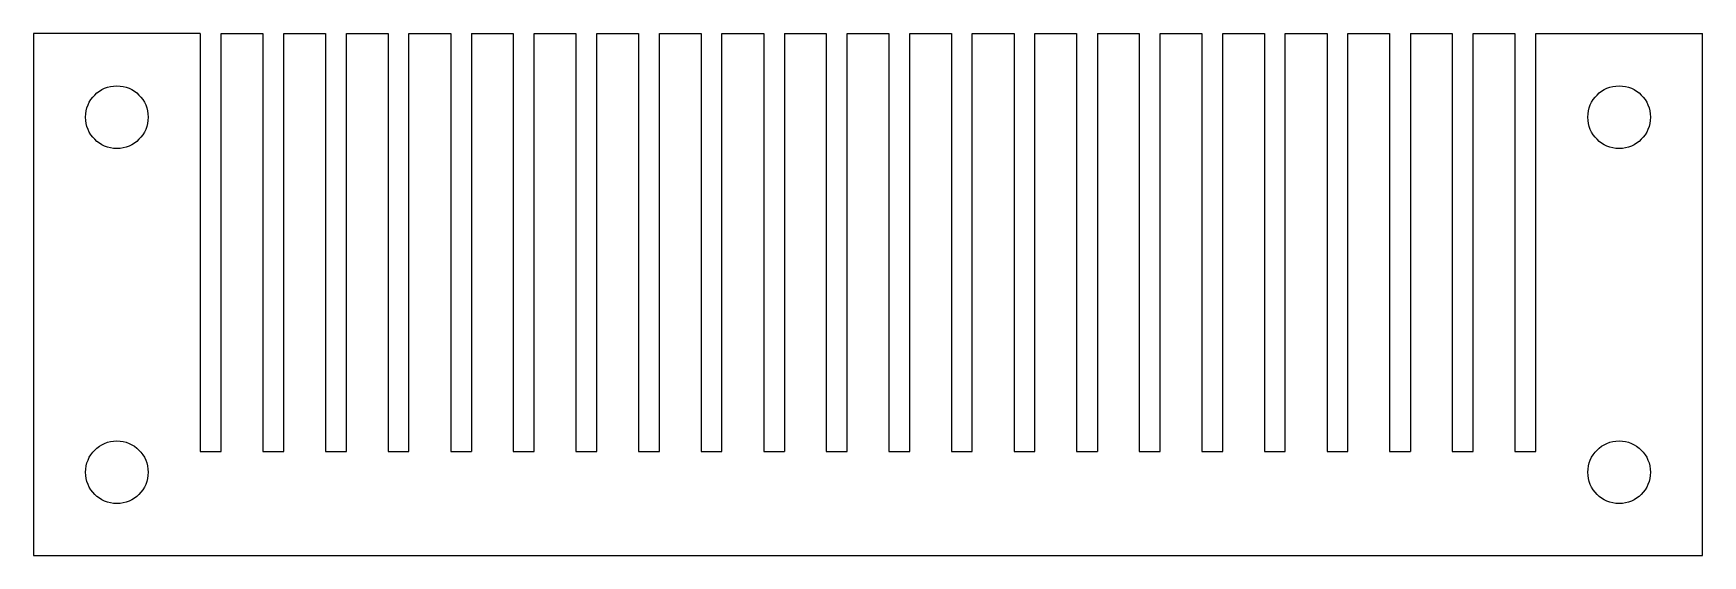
# Model space of a CAD drawing. Extents: x 66 to 146, y -79 to -54.
import ezdxf

# ---------------------------------------------------------------- set-up
doc = ezdxf.new("R2010")
doc.units = 0
doc.layers.add('BLACK', color=7, linetype='CONTINUOUS')

msp = doc.modelspace()

# ---------------------------------------------------------------- linework, layer by layer
at = {"layer": 'BLACK', "linetype": 'CONTINUOUS'}
for p, q in [((74, -54), (66, -53.99)), ((66, -53.99), (66, -78.99)), ((74, -54), (74, -74)), ((75, -74), (75, -54)), ((75, -54), (77, -54)), ((77, -54), (77, -74)), ((78, -74), (78, -54)), ((78, -54), (80, -54)), ((80, -54), (80, -74)), ((81, -74), (81, -54)), ((81, -54), (83, -54)), ((83, -54), (83, -74)), ((84, -54), (86, -54)), ((84, -74), (84, -54)), ((86, -54), (86, -74)), ((87, -54), (89, -54)), ((87, -54), (87, -74)), ((89, -54), (89, -74)), ((90, -54), (92, -54)), ((90, -74), (90, -54)), ((92, -54), (92, -74)), ((93, -74), (93, -54)), ((93, -54), (95, -54)), ((95, -54), (95, -74)), ((96, -54), (98, -54)), ((96, -74), (96, -54)), ((98, -54), (98, -74)), ((99, -74), (99, -54)), ((99, -54), (101, -54)), ((101, -54), (101, -74)), ((102, -54), (102, -74)), ((102, -54), (104, -54)), ((104, -54), (104, -74)), ((105, -74), (105, -54)), ((105, -54), (107, -54)), ((107, -54), (107, -74)), ((108, -74), (108, -54)), ((108, -54), (110, -54)), ((110, -54), (110, -74)), ((111, -54), (113, -54)), ((111, -74), (111, -54)), ((113, -54), (113, -74)), ((114, -54), (116, -54)), ((114, -74), (114, -54)), ((116, -54), (116, -74)), ((117, -54), (117, -74)), ((117, -54), (119, -54)), ((119, -54), (119, -74)), ((120, -54), (122, -54)), ((120, -74), (120, -54)), ((122, -54), (122, -74)), ((123, -74), (123, -54)), ((123, -54), (125, -54)), ((125, -54), (125, -74)), ((126, -54), (128, -54)), ((126, -74), (126, -54)), ((128, -54), (128, -74)), ((129, -74), (129, -54)), ((129, -54), (131, -54)), ((131, -54), (131, -74)), ((132, -54), (134, -54)), ((132, -54), (132, -74)), ((134, -54), (134, -74)), ((135, -54), (137, -54)), ((135, -74), (135, -54)), ((137, -54), (137, -74)), ((138, -54), (146, -54)), ((138, -74), (138, -54)), ((146, -78.99), (146, -54)), ((74, -74), (75, -74)), ((77, -74), (78, -74)), ((80, -74), (81, -74)), ((83, -74), (84, -74)), ((86, -74), (87, -74)), ((89, -74), (90, -74)), ((92, -74), (93, -74)), ((95, -74), (96, -74)), ((98, -74), (99, -74)), ((101, -74), (102, -74)), ((104, -74), (105, -74)), ((107, -74), (108, -74)), ((110, -74), (111, -74)), ((113, -74), (114, -74)), ((116, -74), (117, -74)), ((119, -74), (120, -74)), ((122, -74), (123, -74)), ((125, -74), (126, -74)), ((128, -74), (129, -74)), ((131, -74), (132, -74)), ((134, -74), (135, -74)), ((137, -74), (138, -74)), ((66, -78.99), (146, -78.99))]:
    msp.add_line(p, q, dxfattribs=at)
at = {"layer": 'BLACK'}
for centre in [(70, -58), (142, -58), (70, -75), (142, -75)]:
    msp.add_circle(centre, 1.5, dxfattribs=at)

doc.saveas('drawing.dxf')
